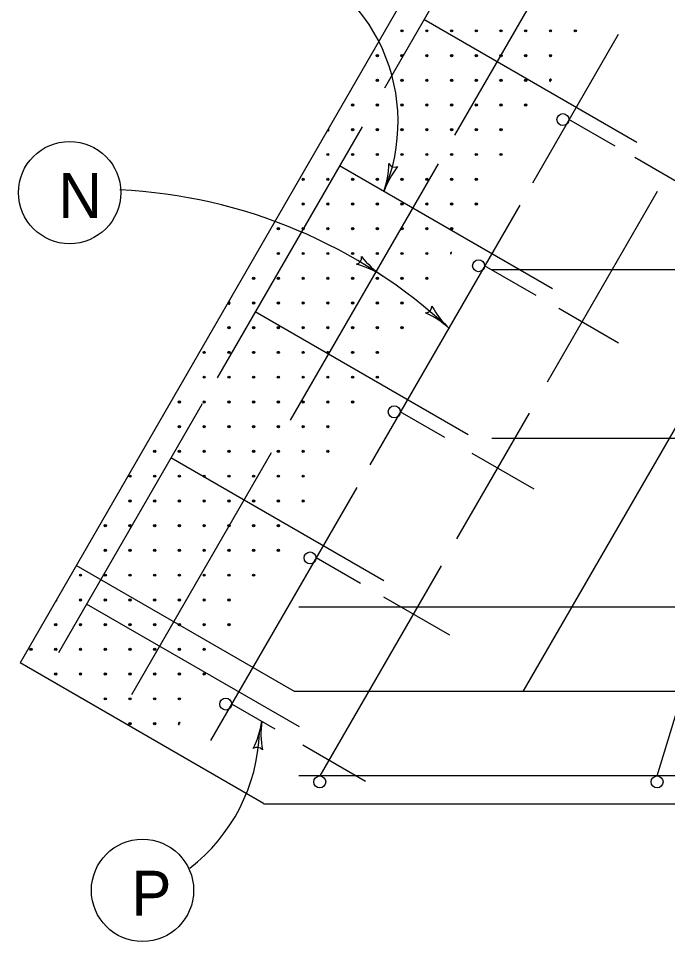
# Model space of a CAD drawing. Extents: x 1000 to 1036.3, y 1000 to 1022.
# Drawn here: x 1019.083 to 1021.969, y 1015.02 to 1019.124 of the extents above; entities that cross this region are included whole.
import ezdxf

# ---------------------------------------------------------------- set-up
doc = ezdxf.new("R2010")
doc.units = 0
doc.layers.add('Level 1', color=7, linetype='Continuous')

msp = doc.modelspace()

# ---------------------------------------------------------------- linework, layer by layer
at = {"layer": 'Level 1'}
for p, q in [((1021.3188, 1020.1188), (1019.0899, 1016.2582)), ((1021.0732, 1019.4432), (1020.7101, 1018.8144)), ((1021.3979, 1019.2557), (1021.0224, 1018.6053)), ((1021.8328, 1018.5718), (1020.8855, 1019.1186)), ((1021.7498, 1019.0525), (1021.3682, 1018.3914)), ((1020.6108, 1018.6424), (1019.9665, 1017.5264)), ((1021.7357, 1018.5556), (1021.5308, 1018.6739)), ((1020.949, 1018.4781), (1020.291, 1017.3384)), ((1022.1262, 1018.3302), (1021.8231, 1018.5052)), ((1021.4578, 1017.9223), (1020.5105, 1018.4691)), ((1021.9226, 1018.354), (1021.4335, 1017.507)), ((1021.3118, 1018.2938), (1020.6454, 1017.1397)), ((1022.4806, 1018.1309), (1021.3258, 1016.1309)), ((1021.385, 1017.8921), (1021.1558, 1018.0243)), ((1022.8243, 1018.0059), (1021.1881, 1018.0059)), ((1021.0828, 1017.2727), (1020.1356, 1017.8195)), ((1021.7513, 1017.6807), (1021.4851, 1017.8343)), ((1019.8995, 1017.4103), (1019.2607, 1016.3039)), ((1020.9783, 1017.2608), (1020.7808, 1017.3748)), ((1021.3541, 1017.3695), (1021.0313, 1016.8103)), ((1022.7218, 1017.2559), (1021.1881, 1017.2559)), ((1020.2068, 1017.1925), (1019.5854, 1016.1164)), ((1020.7078, 1016.6232), (1019.7606, 1017.1699)), ((1021.3763, 1017.0311), (1021.1005, 1017.1903)), ((1020.5868, 1017.0382), (1019.9373, 1015.9132)), ((1020.604, 1016.6109), (1020.4059, 1016.7252)), ((1020.3104, 1016.1309), (1019.3398, 1016.6912)), ((1020.9623, 1016.6908), (1020.4226, 1015.7559)), ((1021.9226, 1015.7559), (1022.1896, 1016.6333)), ((1021.0013, 1016.3815), (1020.7075, 1016.5512)), ((1020.3329, 1015.9737), (1019.3857, 1016.5204)), ((1022.6588, 1016.5059), (1020.3288, 1016.5059)), ((1020.1726, 1015.6333), (1019.0899, 1016.2582)), ((1026.5346, 1016.1309), (1020.3104, 1016.1309)), ((1020.2244, 1015.9641), (1020.0311, 1016.0757)), ((1020.6265, 1015.732), (1020.3473, 1015.8932)), ((1022.5799, 1015.7559), (1020.3288, 1015.7559)), ((1026.6725, 1015.6309), (1020.1726, 1015.6309))]:
    msp.add_line(p, q, dxfattribs=at)
for centre, radius in [((1020.7886, 1019.0688), 0.005), ((1020.7886, 1019.0688), 0.0025), ((1020.8986, 1019.0688), 0.005), ((1020.8986, 1019.0688), 0.0025), ((1021.0086, 1019.0688), 0.005), ((1021.0086, 1019.0688), 0.0025), ((1021.1186, 1019.0688), 0.005), ((1021.1186, 1019.0688), 0.0025), ((1021.2286, 1019.0688), 0.005), ((1021.2286, 1019.0688), 0.0025), ((1021.3386, 1019.0688), 0.005), ((1021.3386, 1019.0688), 0.0025), ((1021.4486, 1019.0688), 0.005), ((1021.4486, 1019.0688), 0.0025), ((1021.5586, 1019.0688), 0.005), ((1021.5586, 1019.0688), 0.0025), ((1020.6786, 1018.9588), 0.005), ((1020.6786, 1018.9588), 0.0025), ((1020.7886, 1018.9588), 0.005), ((1020.7886, 1018.9588), 0.0025), ((1020.8986, 1018.9588), 0.005), ((1020.8986, 1018.9588), 0.0025), ((1021.0086, 1018.9588), 0.005), ((1021.0086, 1018.9588), 0.0025), ((1021.1186, 1018.9588), 0.005), ((1021.1186, 1018.9588), 0.0025), ((1021.2286, 1018.9588), 0.005), ((1021.2286, 1018.9588), 0.0025), ((1021.3386, 1018.9588), 0.005), ((1021.3386, 1018.9588), 0.0025), ((1021.4486, 1018.9588), 0.005), ((1021.4486, 1018.9588), 0.0025), ((1020.6786, 1018.8488), 0.005), ((1020.6786, 1018.8488), 0.0025), ((1020.7886, 1018.8488), 0.005), ((1020.7886, 1018.8488), 0.0025), ((1020.8986, 1018.8488), 0.005), ((1020.8986, 1018.8488), 0.0025), ((1021.0086, 1018.8488), 0.005), ((1021.0086, 1018.8488), 0.0025), ((1021.1186, 1018.8488), 0.005), ((1021.1186, 1018.8488), 0.0025), ((1021.2286, 1018.8488), 0.005), ((1021.2286, 1018.8488), 0.0025), ((1021.3386, 1018.8488), 0.005), ((1021.3386, 1018.8488), 0.0025), ((1021.4486, 1018.8488), 0.0025), ((1020.5686, 1018.7388), 0.005), ((1020.5686, 1018.7388), 0.0025), ((1020.6786, 1018.7388), 0.005), ((1020.6786, 1018.7388), 0.0025), ((1020.7886, 1018.7388), 0.005), ((1020.7886, 1018.7388), 0.0025), ((1020.8986, 1018.7388), 0.005), ((1020.8986, 1018.7388), 0.0025), ((1021.0086, 1018.7388), 0.005), ((1021.0086, 1018.7388), 0.0025), ((1021.1186, 1018.7388), 0.005), ((1021.1186, 1018.7388), 0.0025), ((1021.2286, 1018.7388), 0.005), ((1021.2286, 1018.7388), 0.0025), ((1021.3386, 1018.7388), 0.005), ((1021.3386, 1018.7388), 0.0025), ((1021.504, 1018.6739), 0.0267), ((1020.5686, 1018.6288), 0.005), ((1020.5686, 1018.6288), 0.0025), ((1020.6786, 1018.6288), 0.005), ((1020.6786, 1018.6288), 0.0025), ((1020.7886, 1018.6288), 0.005), ((1020.7886, 1018.6288), 0.0025), ((1020.8986, 1018.6288), 0.005), ((1020.8986, 1018.6288), 0.0025), ((1021.0086, 1018.6288), 0.005), ((1021.0086, 1018.6288), 0.0025), ((1021.1186, 1018.6288), 0.005), ((1021.1186, 1018.6288), 0.0025), ((1021.2286, 1018.6288), 0.005), ((1021.2286, 1018.6288), 0.0025), ((1019.3102, 1018.3496), 0.2274), ((1020.4586, 1018.5188), 0.005), ((1020.4586, 1018.5188), 0.0025), ((1020.5686, 1018.5188), 0.005), ((1020.5686, 1018.5188), 0.0025), ((1020.6786, 1018.5188), 0.005), ((1020.6786, 1018.5188), 0.0025), ((1020.7886, 1018.5188), 0.005), ((1020.7886, 1018.5188), 0.0025), ((1020.8986, 1018.5188), 0.005), ((1020.8986, 1018.5188), 0.0025), ((1021.0086, 1018.5188), 0.005), ((1021.0086, 1018.5188), 0.0025), ((1021.1186, 1018.5188), 0.005), ((1021.1186, 1018.5188), 0.0025), ((1021.2286, 1018.5188), 0.005), ((1021.2286, 1018.5188), 0.0025), ((1020.3486, 1018.4088), 0.005), ((1020.3486, 1018.4088), 0.0025), ((1020.4586, 1018.4088), 0.005), ((1020.4586, 1018.4088), 0.0025), ((1020.5686, 1018.4088), 0.005), ((1020.5686, 1018.4088), 0.0025), ((1020.6786, 1018.4088), 0.005), ((1020.6786, 1018.4088), 0.0025), ((1020.7886, 1018.4088), 0.005), ((1020.7886, 1018.4088), 0.0025), ((1020.8986, 1018.4088), 0.005), ((1020.8986, 1018.4088), 0.0025), ((1021.0086, 1018.4088), 0.005), ((1021.0086, 1018.4088), 0.0025), ((1021.1186, 1018.4088), 0.005), ((1021.1186, 1018.4088), 0.0025), ((1020.3486, 1018.2988), 0.005), ((1020.3486, 1018.2988), 0.0025), ((1020.4586, 1018.2988), 0.005), ((1020.4586, 1018.2988), 0.0025), ((1020.5686, 1018.2988), 0.005), ((1020.5686, 1018.2988), 0.0025), ((1020.6786, 1018.2988), 0.005), ((1020.6786, 1018.2988), 0.0025), ((1020.7886, 1018.2988), 0.005), ((1020.7886, 1018.2988), 0.0025), ((1020.8986, 1018.2988), 0.005), ((1020.8986, 1018.2988), 0.0025), ((1021.0086, 1018.2988), 0.005), ((1021.0086, 1018.2988), 0.0025), ((1021.1186, 1018.2988), 0.005), ((1021.1186, 1018.2988), 0.0025), ((1020.2386, 1018.1888), 0.005), ((1020.2386, 1018.1888), 0.0025), ((1020.3486, 1018.1888), 0.005), ((1020.3486, 1018.1888), 0.0025), ((1020.4586, 1018.1888), 0.005), ((1020.4586, 1018.1888), 0.0025), ((1020.5686, 1018.1888), 0.005), ((1020.5686, 1018.1888), 0.0025), ((1020.6786, 1018.1888), 0.005), ((1020.6786, 1018.1888), 0.0025), ((1020.7886, 1018.1888), 0.005), ((1020.7886, 1018.1888), 0.0025), ((1020.8986, 1018.1888), 0.005), ((1020.8986, 1018.1888), 0.0025), ((1021.0086, 1018.1888), 0.005), ((1021.0086, 1018.1888), 0.0025), ((1020.2386, 1018.0788), 0.005), ((1020.2386, 1018.0788), 0.0025), ((1020.3486, 1018.0788), 0.005), ((1020.3486, 1018.0788), 0.0025), ((1020.4586, 1018.0788), 0.005), ((1020.4586, 1018.0788), 0.0025), ((1020.5686, 1018.0788), 0.005), ((1020.5686, 1018.0788), 0.0025), ((1020.6786, 1018.0788), 0.005), ((1020.6786, 1018.0788), 0.0025), ((1020.7886, 1018.0788), 0.005), ((1020.7886, 1018.0788), 0.0025), ((1020.8986, 1018.0788), 0.005), ((1020.8986, 1018.0788), 0.0025), ((1021.1291, 1018.0243), 0.0267), ((1020.1286, 1017.9688), 0.005), ((1020.1286, 1017.9688), 0.0025), ((1020.2386, 1017.9688), 0.005), ((1020.2386, 1017.9688), 0.0025), ((1020.3486, 1017.9688), 0.005), ((1020.3486, 1017.9688), 0.0025), ((1020.4586, 1017.9688), 0.005), ((1020.4586, 1017.9688), 0.0025), ((1020.5686, 1017.9688), 0.005), ((1020.5686, 1017.9688), 0.0025), ((1020.6786, 1017.9688), 0.005), ((1020.6786, 1017.9688), 0.0025), ((1020.7886, 1017.9688), 0.005), ((1020.7886, 1017.9688), 0.0025), ((1020.8986, 1017.9688), 0.005), ((1020.8986, 1017.9688), 0.0025), ((1020.0186, 1017.8588), 0.0025), ((1020.1286, 1017.8588), 0.005), ((1020.1286, 1017.8588), 0.0025), ((1020.2386, 1017.8588), 0.005), ((1020.2386, 1017.8588), 0.0025), ((1020.3486, 1017.8588), 0.005), ((1020.3486, 1017.8588), 0.0025), ((1020.4586, 1017.8588), 0.005), ((1020.4586, 1017.8588), 0.0025), ((1020.5686, 1017.8588), 0.005), ((1020.5686, 1017.8588), 0.0025), ((1020.6786, 1017.8588), 0.005), ((1020.6786, 1017.8588), 0.0025), ((1020.7886, 1017.8588), 0.005), ((1020.7886, 1017.8588), 0.0025), ((1020.0186, 1017.7488), 0.005), ((1020.0186, 1017.7488), 0.0025), ((1020.1286, 1017.7488), 0.005), ((1020.1286, 1017.7488), 0.0025), ((1020.2386, 1017.7488), 0.005), ((1020.2386, 1017.7488), 0.0025), ((1020.3486, 1017.7488), 0.005), ((1020.3486, 1017.7488), 0.0025), ((1020.4586, 1017.7488), 0.005), ((1020.4586, 1017.7488), 0.0025), ((1020.5686, 1017.7488), 0.005), ((1020.5686, 1017.7488), 0.0025), ((1020.6786, 1017.7488), 0.005), ((1020.6786, 1017.7488), 0.0025), ((1020.7886, 1017.7488), 0.005), ((1020.7886, 1017.7488), 0.0025), ((1019.9086, 1017.6388), 0.005), ((1019.9086, 1017.6388), 0.0025), ((1020.0186, 1017.6388), 0.005), ((1020.0186, 1017.6388), 0.0025), ((1020.1286, 1017.6388), 0.005), ((1020.1286, 1017.6388), 0.0025), ((1020.2386, 1017.6388), 0.005), ((1020.2386, 1017.6388), 0.0025), ((1020.3486, 1017.6388), 0.005), ((1020.3486, 1017.6388), 0.0025), ((1020.4586, 1017.6388), 0.005), ((1020.4586, 1017.6388), 0.0025), ((1020.5686, 1017.6388), 0.005), ((1020.5686, 1017.6388), 0.0025), ((1020.6786, 1017.6388), 0.005), ((1020.6786, 1017.6388), 0.0025), ((1019.9086, 1017.5288), 0.005), ((1019.9086, 1017.5288), 0.0025), ((1020.0186, 1017.5288), 0.005), ((1020.0186, 1017.5288), 0.0025), ((1020.1286, 1017.5288), 0.005), ((1020.1286, 1017.5288), 0.0025), ((1020.2386, 1017.5288), 0.005), ((1020.2386, 1017.5288), 0.0025), ((1020.3486, 1017.5288), 0.005), ((1020.3486, 1017.5288), 0.0025), ((1020.4586, 1017.5288), 0.005), ((1020.4586, 1017.5288), 0.0025), ((1020.5686, 1017.5288), 0.005), ((1020.5686, 1017.5288), 0.0025), ((1020.6786, 1017.5288), 0.005), ((1020.6786, 1017.5288), 0.0025), ((1019.7986, 1017.4188), 0.005), ((1019.7986, 1017.4188), 0.0025), ((1019.9086, 1017.4188), 0.005), ((1019.9086, 1017.4188), 0.0025), ((1020.0186, 1017.4188), 0.005), ((1020.0186, 1017.4188), 0.0025), ((1020.1286, 1017.4188), 0.005), ((1020.1286, 1017.4188), 0.0025), ((1020.2386, 1017.4188), 0.005), ((1020.2386, 1017.4188), 0.0025), ((1020.3486, 1017.4188), 0.005), ((1020.3486, 1017.4188), 0.0025), ((1020.4586, 1017.4188), 0.005), ((1020.4586, 1017.4188), 0.0025), ((1020.5686, 1017.4188), 0.005), ((1020.5686, 1017.4188), 0.0025), ((1020.7541, 1017.3747), 0.0267), ((1019.7986, 1017.3088), 0.005), ((1019.7986, 1017.3088), 0.0025), ((1019.9086, 1017.3088), 0.005), ((1019.9086, 1017.3088), 0.0025), ((1020.0186, 1017.3088), 0.005), ((1020.0186, 1017.3088), 0.0025), ((1020.1286, 1017.3088), 0.005), ((1020.1286, 1017.3088), 0.0025), ((1020.2386, 1017.3088), 0.005), ((1020.2386, 1017.3088), 0.0025), ((1020.3486, 1017.3088), 0.005), ((1020.3486, 1017.3088), 0.0025), ((1020.4586, 1017.3088), 0.005), ((1020.4586, 1017.3088), 0.0025), ((1019.6886, 1017.1988), 0.005), ((1019.6886, 1017.1988), 0.0025), ((1019.7986, 1017.1988), 0.005), ((1019.7986, 1017.1988), 0.0025), ((1019.9086, 1017.1988), 0.005), ((1019.9086, 1017.1988), 0.0025), ((1020.0186, 1017.1988), 0.005), ((1020.0186, 1017.1988), 0.0025), ((1020.1286, 1017.1988), 0.005), ((1020.1286, 1017.1988), 0.0025), ((1020.2386, 1017.1988), 0.005), ((1020.2386, 1017.1988), 0.0025), ((1020.3486, 1017.1988), 0.005), ((1020.3486, 1017.1988), 0.0025), ((1020.4586, 1017.1988), 0.005), ((1020.4586, 1017.1988), 0.0025), ((1019.5786, 1017.0888), 0.005), ((1019.5786, 1017.0888), 0.0025), ((1019.6886, 1017.0888), 0.005), ((1019.6886, 1017.0888), 0.0025), ((1019.7986, 1017.0888), 0.005), ((1019.7986, 1017.0888), 0.0025), ((1019.9086, 1017.0888), 0.005), ((1019.9086, 1017.0888), 0.0025), ((1020.0186, 1017.0888), 0.005), ((1020.0186, 1017.0888), 0.0025), ((1020.1286, 1017.0888), 0.005), ((1020.1286, 1017.0888), 0.0025), ((1020.2386, 1017.0888), 0.005), ((1020.2386, 1017.0888), 0.0025), ((1020.3486, 1017.0888), 0.005), ((1020.3486, 1017.0888), 0.0025), ((1019.5786, 1016.9788), 0.005), ((1019.5786, 1016.9788), 0.0025), ((1019.6886, 1016.9788), 0.005), ((1019.6886, 1016.9788), 0.0025), ((1019.7986, 1016.9788), 0.005), ((1019.7986, 1016.9788), 0.0025), ((1019.9086, 1016.9788), 0.005), ((1019.9086, 1016.9788), 0.0025), ((1020.0186, 1016.9788), 0.005), ((1020.0186, 1016.9788), 0.0025), ((1020.1286, 1016.9788), 0.005), ((1020.1286, 1016.9788), 0.0025), ((1020.2386, 1016.9788), 0.005), ((1020.2386, 1016.9788), 0.0025), ((1020.3486, 1016.9788), 0.005), ((1020.3486, 1016.9788), 0.0025), ((1019.4686, 1016.8688), 0.005), ((1019.5786, 1016.8688), 0.005), ((1019.6886, 1016.8688), 0.005), ((1019.7986, 1016.8688), 0.005), ((1019.9086, 1016.8688), 0.005), ((1020.0186, 1016.8688), 0.005), ((1020.1286, 1016.8688), 0.005), ((1020.2386, 1016.8688), 0.005), ((1019.4686, 1016.8688), 0.0025), ((1019.5786, 1016.8688), 0.0025), ((1019.6886, 1016.8688), 0.0025), ((1019.7986, 1016.8688), 0.0025), ((1019.9086, 1016.8688), 0.0025), ((1020.0186, 1016.8688), 0.0025), ((1020.1286, 1016.8688), 0.0025), ((1020.2386, 1016.8688), 0.0025), ((1019.4686, 1016.7588), 0.005), ((1019.4686, 1016.7588), 0.0025), ((1019.5786, 1016.7588), 0.005), ((1019.5786, 1016.7588), 0.0025), ((1019.6886, 1016.7588), 0.005), ((1019.6886, 1016.7588), 0.0025), ((1019.7986, 1016.7588), 0.005), ((1019.7986, 1016.7588), 0.0025), ((1019.9086, 1016.7588), 0.005), ((1019.9086, 1016.7588), 0.0025), ((1020.0186, 1016.7588), 0.005), ((1020.0186, 1016.7588), 0.0025), ((1020.1286, 1016.7588), 0.005), ((1020.1286, 1016.7588), 0.0025), ((1020.2386, 1016.7588), 0.005), ((1020.2386, 1016.7588), 0.0025), ((1020.3792, 1016.7252), 0.0267), ((1019.3586, 1016.6488), 0.005), ((1019.3586, 1016.6488), 0.0025), ((1019.4686, 1016.6488), 0.005), ((1019.4686, 1016.6488), 0.0025), ((1019.5786, 1016.6488), 0.005), ((1019.5786, 1016.6488), 0.0025), ((1019.6886, 1016.6488), 0.005), ((1019.6886, 1016.6488), 0.0025), ((1019.7986, 1016.6488), 0.005), ((1019.7986, 1016.6488), 0.0025), ((1019.9086, 1016.6488), 0.005), ((1019.9086, 1016.6488), 0.0025), ((1020.0186, 1016.6488), 0.005), ((1020.0186, 1016.6488), 0.0025), ((1020.1286, 1016.6488), 0.005), ((1020.1286, 1016.6488), 0.0025), ((1019.3586, 1016.5388), 0.005), ((1019.3586, 1016.5388), 0.0025), ((1019.4686, 1016.5388), 0.005), ((1019.4686, 1016.5388), 0.0025), ((1019.5786, 1016.5388), 0.005), ((1019.5786, 1016.5388), 0.0025), ((1019.6886, 1016.5388), 0.005), ((1019.6886, 1016.5388), 0.0025), ((1019.7986, 1016.5388), 0.005), ((1019.7986, 1016.5388), 0.0025), ((1019.9086, 1016.5388), 0.005), ((1019.9086, 1016.5388), 0.0025), ((1020.0186, 1016.5388), 0.005), ((1020.0186, 1016.5388), 0.0025), ((1019.2486, 1016.4288), 0.005), ((1019.2486, 1016.4288), 0.0025), ((1019.3586, 1016.4288), 0.005), ((1019.3586, 1016.4288), 0.0025), ((1019.4686, 1016.4288), 0.005), ((1019.4686, 1016.4288), 0.0025), ((1019.5786, 1016.4288), 0.005), ((1019.5786, 1016.4288), 0.0025), ((1019.6886, 1016.4288), 0.005), ((1019.6886, 1016.4288), 0.0025), ((1019.7986, 1016.4288), 0.005), ((1019.7986, 1016.4288), 0.0025), ((1019.9086, 1016.4288), 0.005), ((1019.9086, 1016.4288), 0.0025), ((1020.0186, 1016.4288), 0.005), ((1020.0186, 1016.4288), 0.0025), ((1019.1386, 1016.3188), 0.005), ((1019.1386, 1016.3188), 0.0025), ((1019.2486, 1016.3188), 0.005), ((1019.2486, 1016.3188), 0.0025), ((1019.3586, 1016.3188), 0.005), ((1019.3586, 1016.3188), 0.0025), ((1019.4686, 1016.3188), 0.005), ((1019.4686, 1016.3188), 0.0025), ((1019.5786, 1016.3188), 0.005), ((1019.5786, 1016.3188), 0.0025), ((1019.6886, 1016.3188), 0.005), ((1019.6886, 1016.3188), 0.0025), ((1019.7986, 1016.3188), 0.005), ((1019.7986, 1016.3188), 0.0025), ((1019.9086, 1016.3188), 0.005), ((1019.9086, 1016.3188), 0.0025), ((1019.2486, 1016.2088), 0.005), ((1019.2486, 1016.2088), 0.0025), ((1019.3586, 1016.2088), 0.005), ((1019.3586, 1016.2088), 0.0025), ((1019.4686, 1016.2088), 0.005), ((1019.4686, 1016.2088), 0.0025), ((1019.5786, 1016.2088), 0.005), ((1019.5786, 1016.2088), 0.0025), ((1019.6886, 1016.2088), 0.005), ((1019.6886, 1016.2088), 0.0025), ((1019.7986, 1016.2088), 0.005), ((1019.7986, 1016.2088), 0.0025), ((1019.9086, 1016.2088), 0.005), ((1019.9086, 1016.2088), 0.0025), ((1019.4686, 1016.0988), 0.005), ((1019.4686, 1016.0988), 0.0025), ((1019.5786, 1016.0988), 0.005), ((1019.5786, 1016.0988), 0.0025), ((1019.6886, 1016.0988), 0.005), ((1019.6886, 1016.0988), 0.0025), ((1019.7986, 1016.0988), 0.005), ((1019.7986, 1016.0988), 0.0025), ((1020.0043, 1016.0757), 0.0267), ((1019.5786, 1015.9888), 0.005), ((1019.5786, 1015.9888), 0.0025), ((1019.6886, 1015.9888), 0.005), ((1019.6886, 1015.9888), 0.0025), ((1020.4225, 1015.7292), 0.0267), ((1021.9225, 1015.7292), 0.0267), ((1019.6344, 1015.2473), 0.2274)]:
    msp.add_circle(centre, radius, dxfattribs=at)
for centre, radius, start, end in [((1019.9788, 1018.6638), 0.7919, 336.9658, 71.4586), ((1021.4486, 1018.8488), 0.005, 28.8357, 271.1674), ((1020.4586, 1018.6288), 0.005, 239.7752, 60.227), ((1020.4586, 1018.6288), 0.0025, 239.5494, 60.4528), ((1020.3387, 1018.4838), 0.3909, 340.6114, 359.2802), ((1020.7569, 1018.4942), 0.0313, 209.386, 291.5027), ((1021.0763, 1018.2242), 0.3909, 141.9586, 160.6053), ((1019.4237, 1016.0522), 2.3119, 47.0492, 87.2604), ((1020.3387, 1018.4838), 0.3909, 340.5992, 340.6114), ((1020.5778, 1018.061), 0.0313, 285.2167, 7.3334), ((1020.9178, 1018.3046), 0.3909, 217.7893, 236.436), ((1021.0086, 1018.0788), 0.005, 75.5082, 224.495), ((1021.0086, 1018.0788), 0.0025, 92.325, 207.6781), ((1020.4856, 1017.653), 0.3909, 56.4421, 75.1109), ((1020.4856, 1017.653), 0.3909, 56.4299, 56.4421), ((1020.0186, 1017.8588), 0.005, 187.79, 112.2123), ((1020.8902, 1017.8457), 0.0313, 275.8238, 357.9405), ((1021.2653, 1018.0305), 0.3909, 208.3964, 227.0431), ((1020.7326, 1017.4583), 0.3909, 47.0492, 65.718), ((1020.7326, 1017.4583), 0.3909, 47.037, 47.0492), ((1019.2486, 1016.5388), 0.005, 275.7019, 24.3003), ((1019.3586, 1016.0988), 0.005, 17.6872, 102.3288), ((1019.7986, 1015.9888), 0.005, 41.0882, 258.9149), ((1019.7986, 1015.9888), 0.0025, 19.5899, 280.4133), ((1019.778, 1016.0544), 0.3909, 333.1589, 351.8056), ((1020.552, 1015.9431), 0.3909, 171.8117, 190.4805), ((1020.552, 1015.9431), 0.3909, 171.7995, 171.8117), ((1019.358, 1015.9776), 0.7969, 307.6246, 357.9144), ((1020.1438, 1015.8516), 0.0313, 40.5863, 122.703)]:
    msp.add_arc(centre, radius, start, end, dxfattribs=at)

# ---------------------------------------------------------------- texts
for s, p in [('N', (1019.2603, 1018.2369)), ('P', (1019.5846, 1015.1346))]:
    msp.add_text(s, height=0.2, dxfattribs=at).set_placement(p)

doc.saveas('drawing.dxf')
